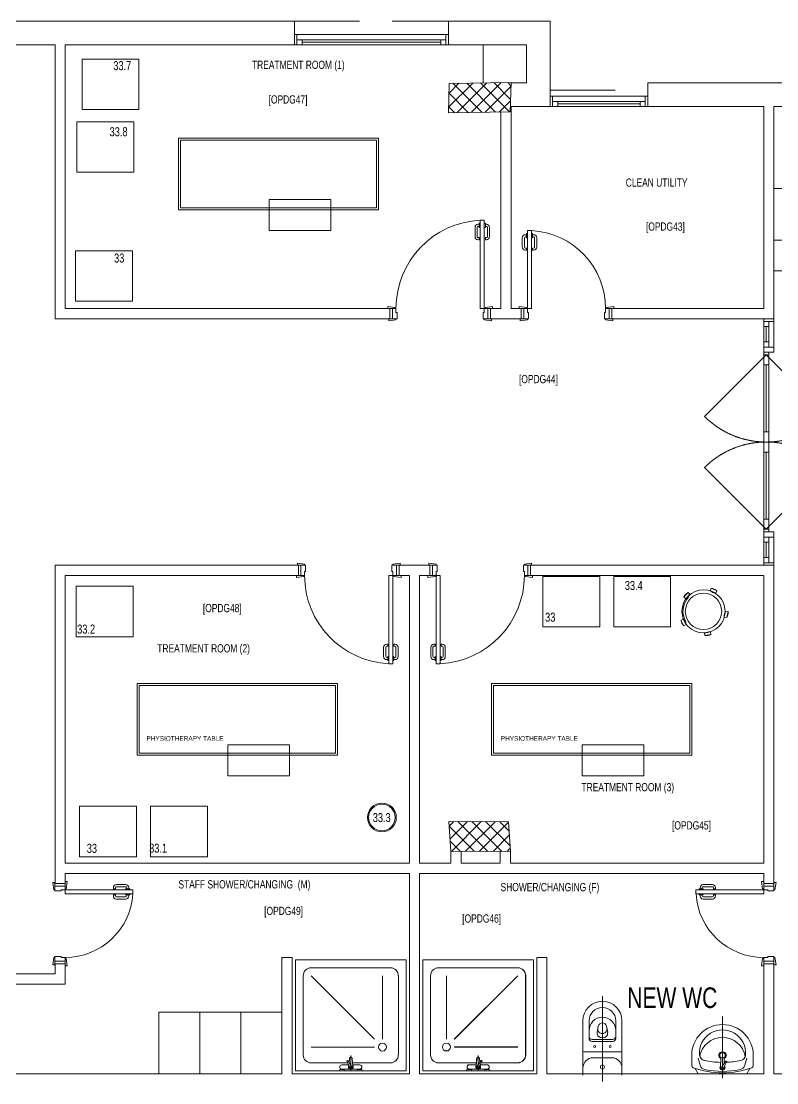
# Model space of a CAD drawing. Extents: x -234346 to 58427, y -132654 to -82394.
# Drawn here: x -116508 to -109152, y -103929 to -93593 of the extents above; entities that cross this region are included whole.
import ezdxf

# ---------------------------------------------------------------- set-up
doc = ezdxf.new("R2010")
doc.units = 0
doc.header["$LTSCALE"] = 8
doc.linetypes.add('DASHED', pattern=[19.05, 12.7, -6.35])
doc.linetypes.add('HIDDEN2', pattern=[4.7625, 3.175, -1.5875])
doc.layers.get('0').update_dxf_attribs({"color": 9, "lineweight": 5})
for name, color, linetype, lineweight in [('72_EGR_BASE_TEXT', 9, 'Continuous', 5), ('72_EGR_EQP_TAG', 9, 'Continuous', 5), ('Aluminum', 9, 'Continuous', 5), ('C-HYDR-CTCH', 9, 'Continuous', 5), ('Hatch', 9, 'Continuous', 5), ('LOADING', 9, 'Continuous', 5), ('Proj', 9, 'Continuous', 5), ('SANIT', 9, 'Continuous', 5), ('Structure', 9, 'Continuous', 5), ('Walls', 9, 'Continuous', 5), ('Wooden Joinery', 9, 'Continuous', 5)]:
    doc.layers.add(name, color=color, linetype=linetype, lineweight=lineweight)
doc.styles.add('list_ghTextstyle', font='romans.shx', dxfattribs={"height": 0.25})
doc.styles.add('X3G_ENTITY_225CF6', font='swisscl.ttf', dxfattribs={"height": 200})
doc.styles.add('X3G_ENTITY_257CFD', font='swisscl.ttf', dxfattribs={"height": 200})
doc.styles.add('X3G_ENTITY_2587E9', font='swisscl.ttf', dxfattribs={"height": 200})
doc.styles.add('X3G_ENTITY_2587EA', font='swisscl.ttf', dxfattribs={"height": 200})
doc.styles.add('X3G_ENTITY_2587EB', font='swisscl.ttf', dxfattribs={"height": 200})
doc.styles.add('X3G_ENTITY_2587EC', font='swisscl.ttf', dxfattribs={"height": 200})
doc.styles.add('X3G_ENTITY_2587ED', font='swisscl.ttf', dxfattribs={"height": 200})
doc.styles.add('X3G_ENTITY_2587EE', font='swisscl.ttf', dxfattribs={"height": 200})
doc.styles.add('X3G_ENTITY_2587F5', font='swisscl.ttf', dxfattribs={"height": 200})
doc.styles.add('X3G_ENTITY_258862', font='swisscl.ttf', dxfattribs={"height": 200})

# ---------------------------------------------------------------- blocks, each defined once
blk = doc.blocks.new('door1700')
at = {"layer": 'Aluminum', "linetype": 'DASHED', "ltscale": 300}
for p, q in [((34940, 89348), (35541, 89949)), ((36640, 89348), (36039, 89949)), ((34940, 89348), (35541, 88747)), ((36640, 89348), (36039, 88747))]:
    blk.add_line(p, q, dxfattribs=at)
at = {"layer": 'Aluminum'}
for p, q in [((34915, 89423), (34590, 89423)), ((34615, 89423), (34615, 89323)), ((34865, 89423), (34865, 89323)), ((34915, 89423), (34915, 89323)), ((36990, 89423), (36665, 89423)), ((36665, 89423), (36665, 89323)), ((36715, 89423), (36715, 89323)), ((36965, 89423), (36965, 89323)), ((36990, 89323), (34590, 89323)), ((34590, 89323), (36990, 89323)), ((34865, 89373), (34615, 89373)), ((34665, 89373), (34665, 89323)), ((34815, 89348), (34665, 89348)), ((34815, 89373), (34815, 89323)), ((36665, 89373), (34915, 89373)), ((34940, 89373), (34940, 89323)), ((35040, 89373), (35040, 89323)), ((35690, 89348), (35040, 89348)), ((35690, 89373), (35690, 89323)), ((35790, 89373), (35790, 89323)), ((35890, 89373), (35890, 89323)), ((35890, 89348), (36540, 89348)), ((36540, 89373), (36540, 89323)), ((36640, 89373), (36640, 89323)), ((36715, 89373), (36965, 89373)), ((36765, 89373), (36765, 89323)), ((36765, 89348), (36915, 89348)), ((36915, 89373), (36915, 89323))]:
    blk.add_line(p, q, dxfattribs=at)
at = {"layer": 'Aluminum', "linetype": 'DASHED', "ltscale": 300}
for centre, start, end in [((34940, 89348), 315, 45), ((36640, 89348), 135, 225)]:
    blk.add_arc(centre, 850, start, end, dxfattribs=at)
blk = doc.blocks.new('A$C72370EFE')
at = {"layer": 'Wooden Joinery'}
for p, q in [((-0.05, -0.07), (-0.05, -0.16)), ((-0.03, -0.07), (-0.03, -0.16)), ((-0.01, -0.04), (-0.02, -0.04)), ((-0.01, -0.06), (-0.02, -0.06)), ((-0.01, -0.03), (-0.01, -0.07)), ((0, -0.03), (-0.01, -0.03)), ((0, -0.07), (-0.01, -0.07)), ((0.04, -0.03), (0.05, -0.03)), ((0.04, -0.07), (0.05, -0.07)), ((0.05, -0.03), (0.05, -0.07)), ((0.05, -0.04), (0.06, -0.04)), ((0.05, -0.06), (0.06, -0.06)), ((0.07, -0.07), (0.07, -0.16)), ((0.09, -0.07), (0.09, -0.16)), ((-0.01, -0.17), (-0.02, -0.17)), ((-0.01, -0.19), (-0.02, -0.19)), ((-0.01, -0.17), (-0.01, -0.19)), ((0.05, -0.17), (0.06, -0.17)), ((0.05, -0.17), (0.05, -0.19)), ((0.05, -0.19), (0.06, -0.19))]:
    blk.add_line(p, q, dxfattribs=at)
for centre, radius, start, end in [((-0.02, -0.07), 0.03, 90, 180), ((-0.02, -0.07), 0.01, 90, 180), ((0.06, -0.07), 0.03, 0, 90), ((0.06, -0.07), 0.01, 0, 90), ((-0.02, -0.16), 0.03, 180, 270), ((-0.02, -0.16), 0.01, 180, 270), ((0.06, -0.16), 0.01, 270, 0), ((0.06, -0.16), 0.03, 270, 0)]:
    blk.add_arc(centre, radius, start, end, dxfattribs=at)
blk = doc.blocks.new('A$C268A7CF0')
at = {"layer": 'Wooden Joinery'}
for points in [[(80, 759), (80, 769), (10, 779), (10, 759)], [(740, 759), (740, 769), (810, 779), (810, 759)], [(70, 659), (70, 649), (0, 639), (0, 659)], [(120, 659), (120, 0), (80, 0), (80, 659)], [(750, 659), (750, 649), (820, 639), (820, 659)]]:
    blk.add_lwpolyline(points, close=True, dxfattribs=at)
for points in [[(45, 659), (45, 759), (20, 759), (20, 659), (45, 659)], [(45, 659), (80, 659), (80, 699), (90, 699), (90, 759), (45, 759), (45, 659)], [(775, 659), (740, 659), (740, 699), (730, 699), (730, 759), (775, 759), (775, 659)], [(775, 659), (775, 759), (800, 759), (800, 659), (775, 659)]]:
    blk.add_lwpolyline(points, dxfattribs=at)
blk.add_arc((80, 659), 660, 273.4748, 0, dxfattribs=at)
at = {"layer": 'Wooden Joinery', "xscale": 999.9999999998854, "yscale": 999.9999999998854, "zscale": 999.9999999998854, "rotation": 180}
blk.add_blockref('A$C72370EFE', (120, 0), dxfattribs=at)
blk = doc.blocks.new('A$C5DAD61B4')
at = {"layer": 'Wooden Joinery'}
for points in [[(80, 959), (80, 969), (10, 979), (10, 959)], [(940, 959), (940, 969), (1010, 979), (1010, 959)], [(70, 859), (70, 849), (0, 839), (0, 859)], [(120, 859), (120, 0), (80, 0), (80, 859)], [(950, 859), (950, 849), (1020, 839), (1020, 859)]]:
    blk.add_lwpolyline(points, close=True, dxfattribs=at)
for points in [[(45, 859), (45, 959), (20, 959), (20, 859), (45, 859)], [(45, 859), (80, 859), (80, 899), (90, 899), (90, 959), (45, 959), (45, 859)], [(975, 859), (940, 859), (940, 899), (930, 899), (930, 959), (975, 959), (975, 859)], [(975, 859), (975, 959), (1000, 959), (1000, 859), (975, 859)]]:
    blk.add_lwpolyline(points, dxfattribs=at)
blk.add_arc((80, 859), 860, 272.666, 0, dxfattribs=at)
at = {"layer": 'Wooden Joinery', "xscale": 999.9999999998854, "yscale": 999.9999999998854, "zscale": 999.9999999998854, "rotation": 180}
blk.add_blockref('A$C72370EFE', (120, 0), dxfattribs=at)
blk = doc.blocks.new('A$C47696aed')
at = {"layer": 'Hatch'}
h = blk.add_hatch(dxfattribs=at)
h.set_pattern_fill('ANSI37', color=256, scale=30)
h.paths.add_polyline_path([(50953, 21918), (50349, 21910), (50353, 21621), (50957, 21629)])
h.paths.add_polyline_path([(43792, 21910), (43208, 21905), (43188, 21613), (43772, 21619)])
h.paths.add_polyline_path([(29415, 21903), (28816, 21899), (28810, 21606), (29409, 21610)])
h.paths.add_polyline_path([(36600, 21905), (35999, 21897), (35991, 21612), (36592, 21619)])
h.paths.add_polyline_path([(22196, 21912), (21589, 21890), (21604, 21598), (22210, 21619)])
h.paths.add_polyline_path([(15459, 21902), (14237, 21926), (14231, 21629), (15453, 21606)])
h.paths.add_polyline_path([(15473, 14702), (14258, 14686), (14245, 14393), (15460, 14409)])
h.paths.add_polyline_path([(15447, 7508), (14244, 7492), (14238, 7199), (15441, 7215)])
h.paths.add_polyline_path([(15466, 310), (14269, 298), (14272, 4), (15468, 15)])
h.paths.add_polyline_path([(7831, 312), (7227, 308), (7238, 23), (7841, 26)])
h.paths.add_polyline_path([(7815, 7510), (7218, 7511), (7218, 7210), (7815, 7209)])
h.paths.add_polyline_path([(7825, 14699), (7206, 14701), (7195, 14398), (7814, 14396)])
h.paths.add_polyline_path([(7802, 21879), (7201, 21893), (7197, 21604), (7798, 21589)])
h.paths.add_polyline_path([(603, 21877), (0, 21900), (2, 21611), (605, 21589)])
h.paths.add_polyline_path([(610, 7499), (8, 7492), (12, 7200), (614, 7207)])
h.paths.add_polyline_path([(628, 304), (29, 303), (34, 2), (633, 3)])
h.paths.add_polyline_path([(22215, 317), (21609, 304), (21615, 3), (22220, 16)])
h.paths.add_polyline_path([(22208, 7510), (21614, 7492), (21616, 7196), (22210, 7213)])
h.paths.add_polyline_path([(22199, 14718), (21600, 14710), (21604, 14410), (22203, 14418)])
h.paths.add_polyline_path([(29400, 14702), (28798, 14707), (28802, 14415), (29404, 14410)])
h.paths.add_polyline_path([(29403, 7520), (28800, 7502), (28813, 7202), (29413, 7223)])
h.paths.add_polyline_path([(29420, 304), (28816, 310), (28813, 25), (29417, 18)])
h.paths.add_polyline_path([(36618, 314), (36021, 300), (36030, 0), (36627, 15)])
h.paths.add_polyline_path([(36611, 7503), (36009, 7505), (36011, 7207), (36612, 7205)])
h.paths.add_polyline_path([(36574, 14706), (35993, 14711), (36013, 14421), (36594, 14417)])
h.paths.add_polyline_path([(43778, 14706), (43180, 14719), (43182, 14428), (43780, 14414)])
h.paths.add_polyline_path([(43779, 7507), (43210, 7500), (43212, 7205), (43780, 7213)])
h.paths.add_polyline_path([(43816, 310), (43210, 307), (43212, 3), (43817, 5)])
h.paths.add_polyline_path([(50990, 309), (50402, 326), (50389, 18), (50977, 2)])
h.paths.add_polyline_path([(50974, 7509), (50371, 7510), (50369, 7213), (50972, 7212)])
at = {"layer": 'C-HYDR-CTCH', "color": 4, "flags": 128}
for points in [[(35991, 21612), (35999, 21897), (36600, 21905), (36592, 21619), (35991, 21612)], [(35993, 14711), (36013, 14421), (36594, 14417), (36574, 14706), (35993, 14711)]]:
    blk.add_lwpolyline(points, dxfattribs=at)
blk = doc.blocks.new('A$C5FCA3E6B')
at = {"layer": 'Wooden Joinery'}
for points in [[(80, 859), (80, 869), (10, 879), (10, 859)], [(840, 859), (840, 869), (910, 879), (910, 859)], [(70, 759), (70, 749), (0, 739), (0, 759)], [(120, 759), (120, 0), (80, 0), (80, 759)], [(850, 759), (850, 749), (920, 739), (920, 759)]]:
    blk.add_lwpolyline(points, close=True, dxfattribs=at)
for points in [[(45, 759), (45, 859), (20, 859), (20, 759), (45, 759)], [(45, 759), (80, 759), (80, 799), (90, 799), (90, 859), (45, 859), (45, 759)], [(875, 759), (840, 759), (840, 799), (830, 799), (830, 859), (875, 859), (875, 759)], [(875, 759), (875, 859), (900, 859), (900, 759), (875, 759)]]:
    blk.add_lwpolyline(points, dxfattribs=at)
blk.add_arc((80, 759), 760, 273.0171, 0, dxfattribs=at)
at = {"layer": 'Wooden Joinery', "xscale": 999.9999999998854, "yscale": 999.9999999998854, "zscale": 999.9999999998854, "rotation": 180}
blk.add_blockref('A$C72370EFE', (120, 0), dxfattribs=at)
blk = doc.blocks.new('SHOWER TRAY 80x80')
at = {"layer": 'SANIT'}
for p, q in [((0, 0), (0, 0.8)), ((0.8, 0.8), (0, 0.8)), ((0.8, 0), (0.8, 0.8)), ((0.1143, 0.7429), (0.6857, 0.7429)), ((0.0571, 0.4124), (0.0571, 0.6857)), ((0.2286, 0.6286), (0.6857, 0.6286)), ((0.7429, 0.1143), (0.7429, 0.6857)), ((0.1714, 0.1143), (0.1714, 0.5714)), ((0.2286, 0.5714), (0.6857, 0.1143)), ((0.01, 0.455), (0.01, 0.475)), ((0.0163, 0.475), (0.01, 0.475)), ((0.0125, 0.335), (0.0125, 0.465)), ((0.0425, 0.4133), (0.0425, 0.465)), ((0.11, 0.4), (0, 0.4)), ((0.0125, 0.455), (0.01, 0.455)), ((0.0667, 0.3728), (0.0271, 0.3939)), ((0.0895, 0.4105), (0.0316, 0.4139)), ((0.0407, 0.3866), (0.0316, 0.3861)), ((0.0715, 0.3808), (0.0334, 0.4058)), ((0.0425, 0.335), (0.0425, 0.3857)), ((0.0608, 0.3878), (0.0895, 0.3895)), ((0.01, 0.345), (0.01, 0.325)), ((0.0125, 0.345), (0.01, 0.345)), ((0.0163, 0.325), (0.01, 0.325)), ((0.0571, 0.1143), (0.0571, 0.3779)), ((0, 0), (0.8, 0)), ((0.1143, 0.0571), (0.6857, 0.0571))]:
    blk.add_line(p, q, dxfattribs=at)
blk.add_circle((0.1714, 0.6286), 0.0286, dxfattribs=at)
for centre, radius, start, end in [((0.1143, 0.6857), 0.0571, 90, 180), ((0.6857, 0.6857), 0.0571, 360, 90), ((0, 0.475), 0.01, 0, 90), ((0.0275, 0.465), 0.015, 0, 180), ((0, 0.455), 0.01, 270, 0), ((0.03, 0.4), 0.0175, 49.63201, 309.25255), ((0.03, 0.4), 0.014, 83.26708, 276.73292), ((0.03, 0.4), 0.00676, 54.04228, 244.58733), ((0.0895, 0.4), 0.0105, 270, 90), ((0, 0.345), 0.01, 0, 90), ((0, 0.325), 0.01, 270, 0), ((0.0275, 0.335), 0.015, 180, 0), ((0.0691, 0.3768), 0.00467, 239.31481, 59.31481), ((0.1143, 0.1143), 0.0571, 180, 270), ((0.6857, 0.1143), 0.0571, 270, 360)]:
    blk.add_arc(centre, radius, start, end, dxfattribs=at)
blk = doc.blocks.new('WM00001-P')
at = {"layer": 'LOADING'}
for radius in [0.14, 0.13]:
    blk.add_circle((0, 0), radius, dxfattribs=at)
blk = doc.blocks.new('stool')
at = {"layer": 'LOADING', "extrusion": (-2.75759e-10, 1.16581e-09, -1)}
for p, q in [((-948653, -390197, 0), (-948663, -390219, 0)), ((-948653, -390197, 0), (-948599, -390223, 0)), ((-948878, -390239, 0), (-948920, -390282, 0)), ((-948901, -390299, 0), (-948920, -390282, 0)), ((-948860, -390256, 0), (-948901, -390299, 0)), ((-948874, -390285, 0), (-948881, -390278, 0)), ((-948860, -390256, 0), (-948878, -390239, 0)), ((-948663, -390219, 0), (-948609, -390245, 0)), ((-948599, -390223, 0), (-948609, -390245, 0)), ((-948948, -390510, 0), (-948927, -390497, 0)), ((-948918, -390562, 0), (-948948, -390510, 0)), ((-948897, -390549, 0), (-948927, -390497, 0)), ((-948514, -390419, 0), (-948526, -390478, 0)), ((-948502, -390483, 0), (-948526, -390478, 0)), ((-948489, -390424, 0), (-948514, -390419, 0)), ((-948489, -390424, 0), (-948502, -390483, 0)), ((-948918, -390562, 0), (-948897, -390549, 0)), ((-948900, -390524, 0), (-948909, -390529, 0)), ((-948660, -390622, 0), (-948719, -390634, 0)), ((-948655, -390647, 0), (-948660, -390622, 0)), ((-948714, -390658, 0), (-948719, -390634, 0)), ((-948655, -390647, 0), (-948714, -390658, 0))]:
    blk.add_line(p, q, dxfattribs=at)
for radius in [210, 177]:
    blk.add_circle((948728, -390422, 0), radius, dxfattribs=at)
for centre, radius, start, end in [((948664, -390289, 0), 92.5, 96.8567, 134.706), ((948728, -390422, 0), 200, 329.385, 43.147), ((948835, -390321, 0), 92.5, 24.6225, 62.4718), ((948944, -390217, 0), 92.5, 204.6225, 242.4718), ((948598, -390154, 0), 92.5, 276.8567, 314.706), ((948857, -390492, 0), 92.5, 311.2934, 349.1427), ((948988, -390567, 0), 92.5, 131.2934, 169.1427), ((948434, -390467, 0), 92.5, 353.1232, 30.9725), ((948581, -390435, 0), 92.5, 173.1232, 210.9725), ((948672, -390714, 0), 92.5, 59.9688, 97.8181), ((948701, -390567, 0), 92.5, 239.9688, 277.8181)]:
    blk.add_arc(centre, radius, start, end, dxfattribs=at)
blk = doc.blocks.new('H.A.2.3_Second Floor Plan$0$A$C64EB3589')
for p, q in [((-1107, 924, -10), (-507, 924, -10)), ((-1107, 924, -10), (-1107, 624, -10)), ((-507, 624, -10), (-507, 924, -10)), ((-507, 624, -10), (-1107, 624, -10))]:
    blk.add_line(p, q)
at = {"elevation": -10}
for points in [[(-1991, 24), (-41, 24), (-41, 724), (-1991, 724)], [(-1991, 24), (-41, 24), (-41, 724), (-1991, 724)], [(-1991, 24), (-41, 24), (-41, 724), (-1991, 724)], [(-1991, 24), (-41, 24), (-41, 724), (-1991, 724)], [(-1971, 44), (-61, 44), (-61, 704), (-1971, 704)], [(-1971, 44), (-61, 44), (-61, 704), (-1971, 704)], [(-1971, 44), (-61, 44), (-61, 704), (-1971, 704)], [(-1971, 44), (-61, 44), (-61, 704), (-1971, 704)]]:
    blk.add_lwpolyline(points, close=True, dxfattribs=at)
blk = doc.blocks.new('ELECTROTHERAPY UNIT')
at = {"layer": 'LOADING', "elevation": 0}
blk.add_lwpolyline([(-952368, -379388), (-952922, -379388), (-952922, -379879), (-952368, -379879)], close=True, dxfattribs=at)
blk = doc.blocks.new('PRESSOTHERAPY')
at = {"layer": 'LOADING', "elevation": 0}
blk.add_lwpolyline([(-952462, -380062), (-951908, -380062), (-951908, -379571), (-952462, -379571)], close=True, dxfattribs=at)
blk = doc.blocks.new('VACUUM THERAPY')
at = {"layer": 'LOADING', "elevation": 0}
blk.add_lwpolyline([(-947952, -377824), (-947399, -377824), (-947399, -377333), (-947952, -377333)], close=True, dxfattribs=at)
blk = doc.blocks.new('MAGNETOTHERAPY')
at = {"layer": 'LOADING'}
blk.add_lwpolyline([(-953179, -373397), (-952626, -373397), (-952626, -372905), (-953179, -372905)], close=True, dxfattribs=at)
blk = doc.blocks.new('HYDRO COLD')
at = {"layer": 'LOADING', "elevation": 0}
blk.add_lwpolyline([(-952550, -375493), (-953104, -375493), (-953104, -375984), (-952550, -375984)], close=True, dxfattribs=at)
blk = doc.blocks.new('HYDRO HOT')
at = {"layer": 'LOADING', "elevation": 0}
blk.add_lwpolyline([(-952414, -375984), (-951860, -375984), (-951860, -375493), (-952414, -375493)], close=True, dxfattribs=at)
blk = doc.blocks.new('GF1')
at = {"layer": 'Aluminum', "color": 9}
for p, q in [((-112348, -93723), (-113848, -93723)), ((-113823, -93723), (-113823, -93823)), ((-112373, -93723), (-112373, -93823)), ((-112348, -93823), (-113848, -93823)), ((-112373, -93773), (-113823, -93773)), ((-113773, -93773), (-113773, -93823)), ((-113773, -93798), (-112423, -93798)), ((-112423, -93773), (-112423, -93823)), ((-110408, -94323), (-111359, -94323)), ((-111334, -94323), (-111334, -94423)), ((-110433, -94373), (-111334, -94373)), ((-111284, -94373), (-111284, -94423)), ((-110483, -94373), (-110483, -94423)), ((-110433, -94323), (-110433, -94423)), ((-110408, -94423), (-111359, -94423)), ((-111284, -94398), (-110483, -94398)), ((-109868, -102000), (-109778, -102000)), ((-109868, -102020), (-109778, -102020)), ((-109908, -102040), (-109868, -102040)), ((-109908, -102050), (-109908, -102040)), ((-109908, -102090), (-109908, -102100)), ((-109908, -102100), (-109868, -102100)), ((-109898, -102040), (-109898, -102030)), ((-109898, -102100), (-109898, -102110)), ((-109878, -102040), (-109878, -102030)), ((-109878, -102100), (-109878, -102110)), ((-109868, -102050), (-109868, -102040)), ((-109868, -102090), (-109868, -102100)), ((-109868, -102120), (-109778, -102120)), ((-109768, -102040), (-109768, -102030)), ((-109768, -102040), (-109748, -102040)), ((-109768, -102100), (-109768, -102110)), ((-109768, -102100), (-109748, -102100)), ((-109748, -102040), (-109748, -102030)), ((-109748, -102100), (-109748, -102110)), ((-109868, -102140), (-109778, -102140))]:
    blk.add_line(p, q, dxfattribs=at)
for points in [[(-109279, -102040), (-109289, -102040), (-109299, -101970), (-109279, -101970)], [(-109179, -102050), (-109169, -102050), (-109159, -101980), (-109179, -101980)], [(-109279, -102090), (-109938, -102090), (-109938, -102050), (-109279, -102050)], [(-109279, -102720), (-109289, -102720), (-109299, -102790), (-109279, -102790)], [(-109179, -102710), (-109169, -102710), (-109159, -102780), (-109179, -102780)]]:
    blk.add_lwpolyline(points, close=True, dxfattribs=at)
for points in [[(-109279, -102015), (-109179, -102015), (-109179, -101990), (-109279, -101990), (-109279, -102015)], [(-109279, -102015), (-109279, -102050), (-109239, -102050), (-109239, -102060), (-109179, -102060), (-109179, -102015), (-109279, -102015)], [(-109279, -102745), (-109279, -102710), (-109239, -102710), (-109239, -102700), (-109179, -102700), (-109179, -102745), (-109279, -102745)], [(-109279, -102745), (-109179, -102745), (-109179, -102770), (-109279, -102770), (-109279, -102745)]]:
    blk.add_lwpolyline(points, dxfattribs=at)
for centre, radius, start, end in [((-109868, -102030), 30, 90, 180), ((-109868, -102030), 10, 90, 180), ((-109778, -102030), 30, 0, 90), ((-109778, -102030), 10, 0, 90), ((-109279, -102050), 660, 183.4748, 270), ((-109868, -102110), 30, 180, 270), ((-109868, -102110), 10, 180, 270), ((-109778, -102110), 10, 270, 0), ((-109778, -102110), 30, 270, 0)]:
    blk.add_arc(centre, radius, start, end, dxfattribs=at)
at = {"layer": 'LOADING', "color": 9}
for p, q in [((-108079, -95223), (-109179, -95223)), ((-109179, -95223), (-109179, -96023)), ((-108079, -95723), (-109179, -95723)), ((-108079, -96023), (-109179, -96023))]:
    blk.add_line(p, q, dxfattribs=at)
for points in [[(-115169, -103843), (-114769, -103843), (-114769, -103243), (-115169, -103243)], [(-114769, -103843), (-114369, -103843), (-114369, -103243), (-114769, -103243)], [(-114369, -103843), (-113969, -103843), (-113969, -103243), (-114369, -103243)]]:
    blk.add_lwpolyline(points, close=True, dxfattribs=at)
at = {"layer": 'Proj', "color": 9, "linetype": 'HIDDEN2', "ltscale": 25}
for p, q in [((-113848, -93593), (-112348, -93593)), ((-111359, -94264), (-110408, -94264))]:
    blk.add_line(p, q, dxfattribs=at)
at = {"layer": 'SANIT', "color": 9}
for p, q in [((-112599, -102733), (-112599, -103813)), ((-111519, -102733), (-112599, -102733)), ((-111519, -103813), (-111519, -102733)), ((-111674, -102810), (-112445, -102810)), ((-112522, -103658), (-112522, -102887)), ((-112368, -103504), (-112368, -102887)), ((-112291, -103504), (-111674, -102887)), ((-111597, -103658), (-111597, -102887)), ((-110849, -103916), (-110849, -103086)), ((-111039, -103856), (-111039, -103326)), ((-110979, -103497), (-110979, -103326)), ((-110719, -103497), (-110719, -103326)), ((-110659, -103856), (-110659, -103326)), ((-109680, -103883), (-109680, -103283)), ((-110900, -103441), (-110889, -103378)), ((-110798, -103441), (-110810, -103378)), ((-110949, -103507), (-110749, -103507)), ((-110949, -103527), (-110749, -103527)), ((-111674, -103581), (-112291, -103581)), ((-112059, -103664), (-112059, -103813)), ((-111029, -103627), (-110669, -103627)), ((-109980, -103764), (-109980, -103663)), ((-109916, -103603), (-109916, -103603)), ((-109380, -103764), (-109380, -103663)), ((-112076, -103735), (-112445, -103735)), ((-112077, -103755), (-112147, -103755)), ((-112074, -103692), (-112078, -103770)), ((-112033, -103716), (-112067, -103767)), ((-112023, -103723), (-112051, -103776)), ((-112043, -103730), (-112045, -103692)), ((-112041, -103758), (-112041, -103770)), ((-111972, -103755), (-112040, -103755)), ((-111674, -103735), (-112030, -103735)), ((-110939, -103686), (-110759, -103686)), ((-109898, -103759), (-109918, -103689)), ((-109695, -103695), (-109700, -103779)), ((-109652, -103722), (-109688, -103775)), ((-109641, -103728), (-109671, -103785)), ((-109665, -103695), (-109663, -103737)), ((-109661, -103766), (-109660, -103779)), ((-109461, -103759), (-109442, -103689)), ((-111519, -103813), (-112599, -103813)), ((-112161, -103791), (-112161, -103799)), ((-112134, -103799), (-112161, -103799)), ((-111972, -103796), (-112147, -103796)), ((-112134, -103796), (-112134, -103799)), ((-111985, -103796), (-111985, -103799)), ((-111985, -103799), (-111958, -103799)), ((-111958, -103791), (-111958, -103799)), ((-109946, -103790), (-109916, -103843)), ((-109916, -103843), (-109444, -103843)), ((-109414, -103790), (-109444, -103843))]:
    blk.add_line(p, q, dxfattribs=at)
for centre, radius in [((-112368, -103581), 38.6), ((-110925, -103577), 10), ((-110774, -103577), 10), ((-110849, -103776), 20)]:
    blk.add_circle(centre, radius, dxfattribs=at)
for centre, radius, start, end in [((-112445, -102887), 77.1, 90, 180), ((-111674, -102887), 77.1, 0, 90), ((-110849, -103326), 190, 0, 180), ((-110849, -103326), 130, 0, 180), ((-110849, -103421), 130, 0, 180), ((-110849, -103385), 40, 10.5711, 169.4289), ((-109680, -103663), 300, 0, 180), ((-110861, -103448), 40, 169.4289, 231.525), ((-110854, -103409), 40, 169.4289, 256.4176), ((-110849, -103391), 58.8, 256.4176, 283.5824), ((-110845, -103409), 40, 283.5824, 10.5711), ((-110838, -103448), 40, 308.475, 10.5711), ((-109680, -103639), 225, 354.8142, 185.1858), ((-110949, -103477), 30, 180, 270), ((-110949, -103497), 30, 180, 270), ((-110849, -103433), 58.8, 231.525, 308.475), ((-110749, -103477), 30, 270, 0), ((-110749, -103497), 30, 270, 0), ((-109680, -103714), 225, 10.6097, 169.3903), ((-112445, -103658), 77.1, 180, 270), ((-111674, -103658), 77.1, 270, 0), ((-111029, -103617), 10, 180, 270), ((-110669, -103617), 10, 270, 0), ((-109844, -103654), 60, 185.1858, 257.9117), ((-109680, -103663), 35, 295.3106, 244.6894), ((-109680, -103663), 27.5, 297.1496, 242.8504), ((-109515, -103654), 60, 282.0883, 354.8142), ((-112147, -103775), 20.3, 90, 270), ((-112059, -103772), 23.6, 139.632, 39.2526), ((-112059, -103772), 18.9, 173.2671, 6.7329), ((-112059, -103692), 14.2, 0, 180), ((-112059, -103772), 9.13, 144.0423, 334.5873), ((-112028, -103719), 6.3, 329.3148, 149.3148), ((-111972, -103775), 20.3, 270, 90), ((-110939, -103786), 100, 90, 180), ((-110759, -103786), 100, 0, 90), ((-109960, -103764), 20, 180, 250.1771), ((-109841, -103742), 60, 195.9206, 258.1914), ((-109680, -102885), 846, 257.9117, 268.8428), ((-109680, -103781), 25, 139.632, 39.2526), ((-109680, -103781), 20, 173.318, 6.7329), ((-109680, -103695), 15, 0, 180), ((-109680, -103781), 9.66, 144.0423, 334.5873), ((-109680, -102885), 846, 271.156, 271.4514), ((-109647, -103725), 6.66, 329.3148, 149.3148), ((-109680, -102885), 846, 272.5726, 282.0883), ((-109519, -103742), 60, 281.8086, 344.0794), ((-109400, -103764), 20, 289.8229, 0), ((-112161, -103813), 13.5, 90, 180), ((-112134, -103813), 13.5, 0, 90), ((-111985, -103813), 13.5, 90, 180), ((-111958, -103813), 13.5, 0, 90), ((-109680, -102987), 846, 250.1771, 289.8229), ((-109680, -102973), 846, 258.1914, 281.8086)]:
    blk.add_arc(centre, radius, start, end, dxfattribs=at)
at = {"layer": 'Walls', "color": 9}
for p, q in [((-117409, -93593), (-113848, -93593)), ((-113848, -93823), (-113848, -93593)), ((-112348, -93593), (-111359, -93593)), ((-112348, -93823), (-112348, -93593)), ((-111359, -93593), (-111359, -94423)), ((-117409, -93823), (-116179, -93823)), ((-116179, -96490), (-116179, -93823)), ((-116079, -96390), (-116079, -93823)), ((-116079, -93823), (-113848, -93823)), ((-112348, -93823), (-111589, -93823)), ((-111589, -93823), (-111589, -94193)), ((-111589, -94193), (-111739, -94193)), ((-110408, -94193), (-108484, -94193)), ((-110408, -94193), (-110408, -94423)), ((-111839, -94477), (-111839, -96390)), ((-111739, -94423), (-111739, -96390)), ((-111359, -94423), (-111739, -94423)), ((-110408, -94423), (-109279, -94423)), ((-109279, -96390), (-109279, -94423)), ((-109179, -96490), (-109179, -94423)), ((-109179, -94423), (-108484, -94423)), ((-112919, -96390), (-116079, -96390)), ((-112919, -96490), (-112919, -96390)), ((-111839, -96390), (-111939, -96390)), ((-111939, -96490), (-111939, -96390)), ((-111639, -96390), (-111739, -96390)), ((-111639, -96490), (-111639, -96390)), ((-110759, -96490), (-110759, -96390)), ((-109279, -96390), (-110759, -96390)), ((-112919, -96490), (-116179, -96490)), ((-111639, -96490), (-111939, -96490)), ((-109179, -96490), (-110759, -96490)), ((-116179, -98890), (-113809, -98890)), ((-116179, -101990), (-116179, -98890)), ((-113809, -98890), (-113809, -98990)), ((-112829, -98890), (-112529, -98890)), ((-112829, -98890), (-112829, -98990)), ((-112529, -98890), (-112529, -98990)), ((-111549, -98890), (-111549, -98990)), ((-111539, -98890), (-109179, -98890)), ((-109179, -98890), (-109179, -102060)), ((-109179, -98890), (-109179, -101990)), ((-116079, -98990), (-113809, -98990)), ((-116079, -101790), (-116079, -98990)), ((-112829, -98990), (-112729, -98990)), ((-112729, -98990), (-112729, -101790)), ((-112629, -98990), (-112529, -98990)), ((-112629, -98990), (-112629, -101790)), ((-111529, -98990), (-109279, -98990)), ((-109279, -98990), (-109279, -101790)), ((-112729, -101628), (-112729, -101790)), ((-112326, -101674, 0), (-112326, -101790, 0)), ((-112226, -101674, 0), (-112226, -101790, 0)), ((-111845, -101677, 0), (-111845, -101790, 0)), ((-111745, -101678, 0), (-111745, -101790, 0)), ((-116079, -101790), (-112729, -101790)), ((-112629, -101790), (-112326, -101790)), ((-112226, -101790), (-111845, -101790)), ((-111745, -101790), (-109279, -101790)), ((-116079, -101990), (-116079, -101890)), ((-112729, -101890), (-116079, -101890)), ((-112729, -101890), (-112729, -103843)), ((-109279, -101890), (-112629, -101890)), ((-112629, -101890), (-112629, -103843)), ((-109279, -101890), (-112629, -101890)), ((-109279, -102090), (-109279, -101890)), ((-109279, -102090), (-109279, -101890)), ((-109279, -101990), (-109279, -101890)), ((-116079, -101990), (-116179, -101990)), ((-113969, -102708), (-113869, -102708)), ((-113969, -103843), (-113969, -102708)), ((-113869, -103843), (-113869, -102708)), ((-111389, -102708), (-111489, -102708)), ((-111489, -103843), (-111489, -102708)), ((-111389, -103843), (-111389, -102708)), ((-109279, -103743), (-109279, -102710)), ((-109179, -102700), (-109179, -103743)), ((-116179, -102870), (-116179, -102770)), ((-116079, -102770), (-116179, -102770)), ((-116079, -102970), (-116079, -102770)), ((-116179, -102870), (-117379, -102870)), ((-116079, -102970), (-116729, -102970)), ((-109279, -103843), (-109279, -103743)), ((-109179, -103743), (-109179, -103843)), ((-116729, -103843), (-113969, -103843)), ((-113869, -103843), (-112729, -103843)), ((-112729, -103843), (-113869, -103843)), ((-112629, -103843), (-111489, -103843)), ((-111389, -103843), (-109279, -103843)), ((-109179, -103843), (-102939, -103843))]:
    blk.add_line(p, q, dxfattribs=at)
at = {"layer": 'Wooden Joinery', "color": 9}
blk.add_line((-112009, -93823), (-112009, -94193), dxfattribs=at)
at = {"layer": 'Aluminum', "color": 9, "rotation": 270}
blk.add_blockref('door1700', (-198602, -61900), dxfattribs=at)
at = {"layer": 'LOADING', "color": 9}
for name, p in [('ELECTROTHERAPY UNIT', (837006, 285426, 0)), ('MAGNETOTHERAPY', (837213, 278334, 0)), ('HYDRO COLD', (837126, 279665, 0)), ('ELECTROTHERAPY UNIT', (841493, 280389)), ('VACUUM THERAPY', (837213, 278334, 0)), ('HYDRO HOT', (836441, 276398, 0)), ('stool', (838863, 291083, 0)), ('ELECTROTHERAPY UNIT', (836983, 278151, 0)), ('PRESSOTHERAPY', (837213, 278334, 0))]:
    blk.add_blockref(name, p, dxfattribs=at)
at = {"layer": 'LOADING', "color": 9, "extrusion": (0, 0, -1), "zscale": -1, "rotation": 180}
for p in [(112987, -94706, -10), (113388, -100016, -10), (109938, -100016, -10)]:
    blk.add_blockref('H.A.2.3_Second Floor Plan$0$A$C64EB3589', p, dxfattribs=at)
at = {"layer": 'LOADING', "color": 9, "extrusion": (2.33844e-18, 2.24019e-05, -1), "xscale": 1000, "yscale": 1000, "zscale": 1000, "rotation": 90.0000000000004}
blk.add_blockref('WM00001-P', (112996, -101346, -2), dxfattribs=at)
at = {"layer": 'SANIT', "color": 9, "yscale": 1350.000000000878, "zscale": 1350.000000000878}
for p, xscale, rotation in [((-113839, -103813), -1350.000000000878, 270), ((-111519, -103813), 1350.000000000878, 90.00000000000001)]:
    blk.add_blockref('SHOWER TRAY 80x80', p, dxfattribs=dict(at, xscale=xscale, rotation=rotation))
at = {"layer": 'Structure', "color": 9}
blk.add_blockref('A$C47696aed', (-148339, -116095, 0), dxfattribs=at)
at = {"layer": 'Wooden Joinery', "color": 9, "rotation": 180}
blk.add_blockref('A$C5DAD61B4', (-111919, -95530), dxfattribs=at)
at = {"layer": 'Wooden Joinery', "color": 9, "xscale": -1}
for name, p, rotation in [('A$C5FCA3E6B', (-111659, -95631), 180), ('A$C268A7CF0', (-115421, -101970), 90)]:
    blk.add_blockref(name, p, dxfattribs=dict(at, rotation=rotation))
blk.add_blockref('A$C5DAD61B4', (-112809, -99849), dxfattribs=at)
at = {"layer": 'Wooden Joinery', "color": 9}
blk.add_blockref('A$C5DAD61B4', (-112549, -99849), dxfattribs=at)
at = {"layer": '72_EGR_BASE_TEXT', "color": 9, "style": 'X3G_ENTITY_2587F5'}
blk.add_text('NEW WC', height=200, dxfattribs=at).set_placement((-110607, -103201))
at = {"layer": '72_EGR_BASE_TEXT', "color": 9, "char_height": 80, "attachment_point": 2}
for s, insert, style in [('TREATMENT ROOM (1)', (-113810, -93977, 0), 'X3G_ENTITY_258862'), ('[OPDG47]', (-113910, -94314), 'X3G_ENTITY_2587EC'), ('CLEAN UTILITY', (-110321, -95124, 0), 'X3G_ENTITY_258862'), ('[OPDG43]', (-110236, -95552), 'X3G_ENTITY_2587EB'), ('[OPDG44]', (-111472, -97037), 'X3G_ENTITY_225CF6'), ('[OPDG48]', (-114550, -99267), 'X3G_ENTITY_2587ED'), ('TREATMENT ROOM (2)', (-114732, -99659), 'X3G_ENTITY_258862'), ('TREATMENT ROOM (3)', (-110602, -101011), 'X3G_ENTITY_258862'), ('[OPDG45]', (-109982, -101383), 'X3G_ENTITY_2587EA'), ('STAFF SHOWER/CHANGING  (M)', (-114335, -101957), 'X3G_ENTITY_258862'), ('SHOWER/CHANGING (F)', (-111360, -101984, 0), 'X3G_ENTITY_258862'), ('[OPDG49]', (-113953, -102216), 'X3G_ENTITY_2587EE'), ('[OPDG46]', (-112025, -102290), 'X3G_ENTITY_2587E9')]:
    blk.add_mtext(s, dxfattribs=dict(at, insert=insert, style=style))
at = {"layer": '72_EGR_EQP_TAG', "color": 9, "char_height": 87.5, "attachment_point": 2, "style": 'X3G_ENTITY_257CFD'}
for s, insert in [('33.7', (-115524, -93981)), ('33.8', (-115560, -94625)), ('33', (-115554, -95855)), ('33.4', (-110544, -99043)), ('33', (-111357, -99352)), ('33.2', (-115876, -99468)), ('33.3', (-112998, -101303)), ('33', (-115820, -101603)), ('33.1', (-115175, -101601, 0))]:
    blk.add_mtext(s, dxfattribs=dict(at, insert=insert))
at = {"layer": 'LOADING', "color": 9, "char_height": 45, "width": 1758.97, "attachment_point": 3, "style": 'list_ghTextstyle'}
for insert in [(-114034, -100554, 0), (-110584, -100554, 0)]:
    blk.add_mtext('\\pxqc;{\\fArial|b0|i0|c0|p34;PHYSIOTHERAPY TABLE}', dxfattribs=dict(at, insert=insert))

msp = doc.modelspace()

# ---------------------------------------------------------------- block references
at = {"layer": '72_EGR_EQP_TAG'}
msp.add_blockref('GF1', (0, 0), dxfattribs=at)

doc.saveas('drawing.dxf')
